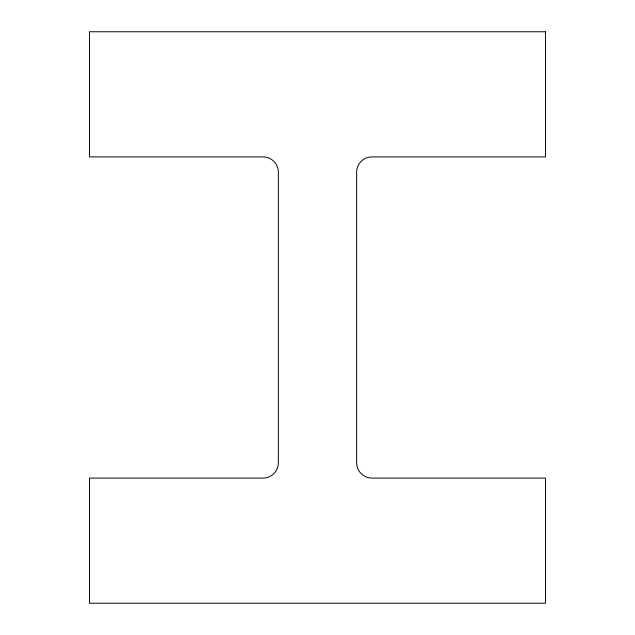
<?xml version="1.0" encoding="UTF-8"?>
<svg xmlns="http://www.w3.org/2000/svg" width="635" height="635" viewBox="0 0 635 635"><rect width="100%" height="100%" fill="white"/><g stroke="black" fill="none" stroke-linecap="round" stroke-linejoin="round"><path stroke-width="0.95" d="M545.513 31.75L89.487 31.75L89.487 156.909L263.08 156.909A15.296 15.296 0 0 1 278.368 172.204L278.368 462.796A15.296 15.296 0 0 1 263.08 478.091L89.487 478.091L89.487 603.25L545.513 603.25L545.513 478.091L371.919 478.091A15.296 15.296 0 0 1 356.632 462.796L356.632 172.204A15.296 15.296 0 0 1 371.919 156.909L545.513 156.909L545.513 31.75"/></g></svg>
